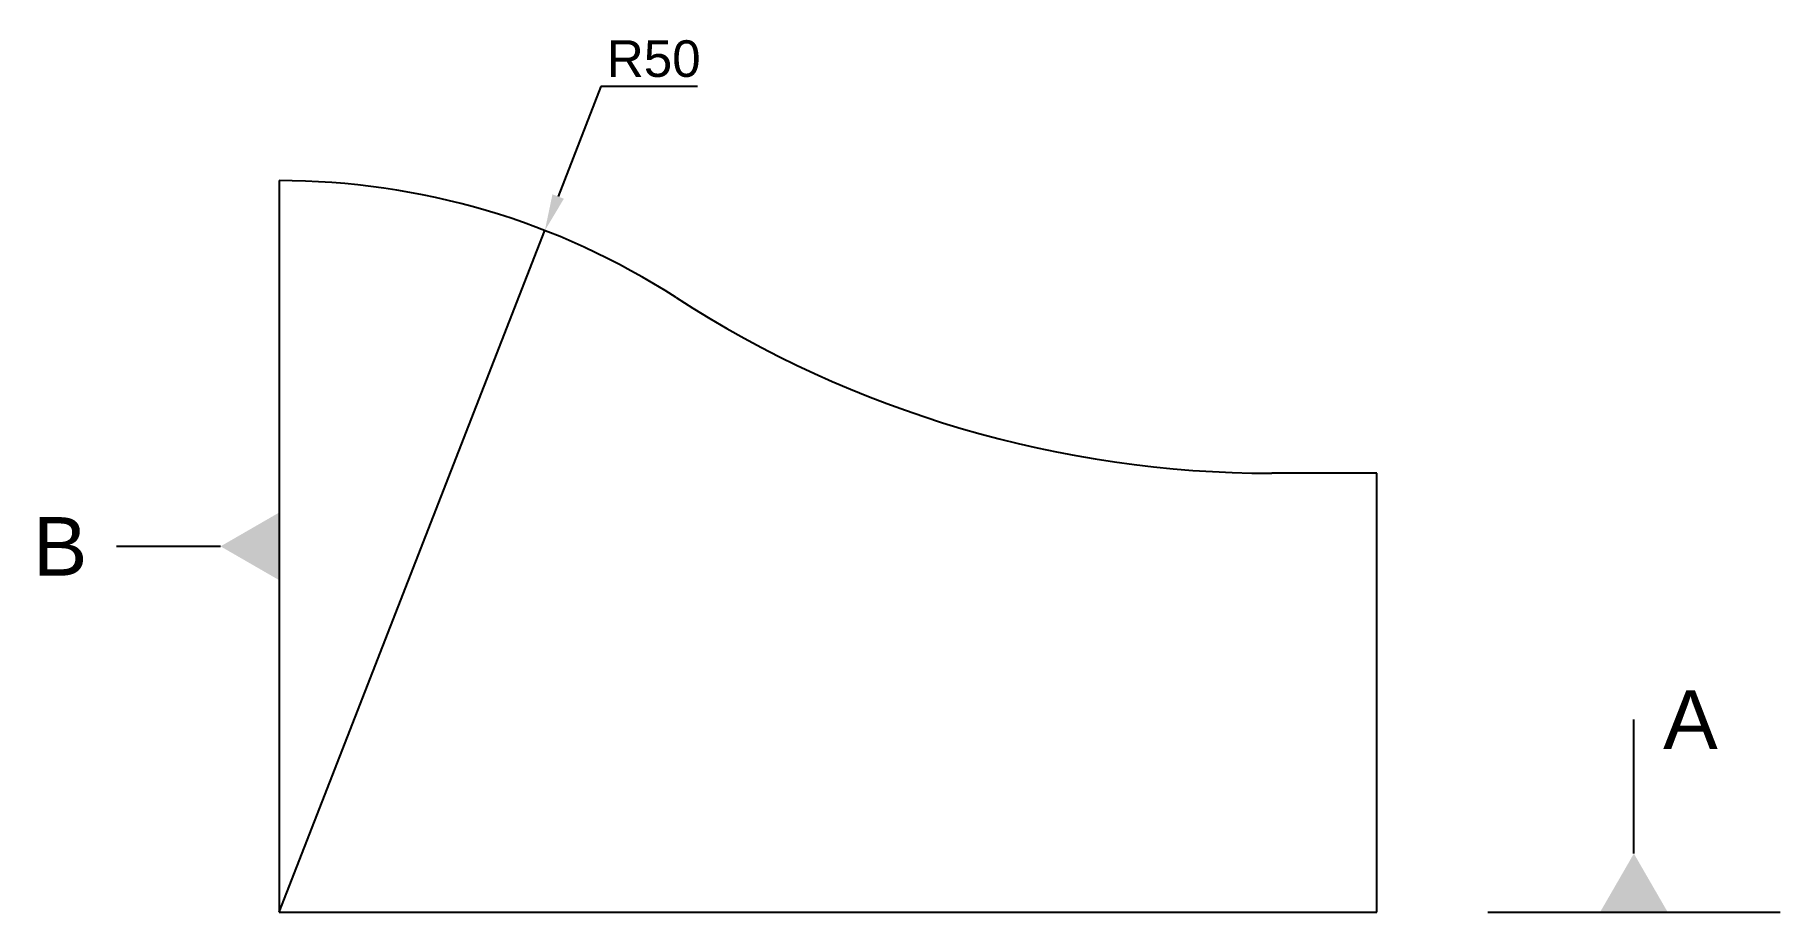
# Model space of a CAD drawing. Header units: millimetres. Extents: x 63 to 183, y 232 to 292.
import ezdxf
from ezdxf import colors
from ezdxf.entities.mleader import LeaderData, LeaderLine
from ezdxf.math import Vec2, Vec3

# ---------------------------------------------------------------- set-up
doc = ezdxf.new("R2010")
doc.units = ezdxf.units.MM
doc.styles.get("Standard").update_dxf_attribs({"font": 'arial.ttf'})
doc.dimstyles.new('ISO-25', dxfattribs={"dimtxt": 2.5, "dimasz": 2.5, "dimexe": 1.25, "dimexo": 0.625, "dimtad": 1, "dimtih": 1, "dimtoh": 1, "dimtxsty": 'Standard', "dimcen": 2.5, "dimadec": 0, "dimazin": 0, "dimtfac": 1, "dimtmove": 0, "dimatfit": 3, "dimfxl": 1, "dimarcsym": 0})

# ---------------------------------------------------------------- blocks, each defined once
blk = doc.blocks.new('_DatumFilled')
at = {"color": 0, "linetype": 'ByBlock'}
blk.add_solid([(0, 0.577), (-1, 0), (0, -0.577)], dxfattribs=at)
blk = doc.blocks.new('*D2')
at = {"color": 0, "lineweight": -2, "transparency": 16777216}
for p, q in [((102.13, 288.31), (99.21, 280.8)), ((108.72, 288.31), (102.13, 288.31)), ((80.14, 231.89), (98.3, 278.47))]:
    blk.add_line(p, q, dxfattribs=at)
at = {"color": 0, "transparency": 16777216}
blk.add_solid([(98.82, 280.95), (99.6, 280.65), (98.3, 278.47)], dxfattribs=at)
at = {"layer": 'Defpoints', "color": 0, "transparency": 16777216}
for p in [(98.3, 278.47), (80.14, 231.89)]:
    blk.add_point(p, dxfattribs=at)
at = {"color": 0, "transparency": 16777216, "insert": (105.74, 290.21), "char_height": 2.5, "attachment_point": 5}
blk.add_mtext('R50', dxfattribs=at)

msp = doc.modelspace()

# ---------------------------------------------------------------- linework, layer by layer
for p, q in [((80.143, 281.888), (80.143, 231.888)), ((155.143, 261.888), (147.966, 261.888)), ((155.143, 231.888), (155.143, 261.888)), ((80.143, 231.888), (155.143, 231.888)), ((162.719, 231.888), (182.697, 231.888))]:
    msp.add_line(p, q)
for centre, radius, start, end in [((80.143, 231.888), 50, 57.14012, 90), ((147.966, 336.888), 75, 237.14012, 270)]:
    msp.add_arc(centre, radius, start, end)

# ---------------------------------------------------------------- dimensions: what is measured, and where the dimension line sits
dim = msp.add_radius_dim(center=(80.143, 231.888), mpoint=(98.3, 278.474), dimstyle='ISO-25')
dim.commit()
dim.dimension.update_dxf_attribs({"geometry": '*D2', "text_midpoint": (105.74, 288.306), "dimtype": 164})

# ---------------------------------------------------------------- leaders
ml = msp.add_multileader_mtext('Standard')
ml.set_content('B', color=256)
ml.set_leader_properties(linetype='ByLayer')
ml.set_arrow_properties(name='DATUMFILLED')
ml.build(insert=Vec2(0, 0))
ml.multileader.update_dxf_attribs({"has_dogleg": 0, "has_text_frame": 1})
ctx = ml.context
ctx.base_point, ctx.plane_origin = Vec3(62.023, 256.888), Vec3(80.143, 256.888)
ctx.text_align_type = 2
notes = []
notes.append((ctx, [(0, (1, 1, 0), (77.044, 256.888), (-1, 0), 8, [(0, [(80.143, 256.888)], 0, [])])]))
ctx.mtext.insert, ctx.mtext.alignment, ctx.mtext.flow_direction = Vec3(67.044, 258.888), 3, 5
ml = msp.add_multileader_mtext('Standard')
ml.set_content('A', color=256)
ml.set_leader_properties(linetype='ByLayer')
ml.set_arrow_properties(name='DATUMFILLED')
ml.build(insert=Vec2(0, 0))
ml.multileader.update_dxf_attribs({"has_dogleg": 0, "has_text_frame": 1})
ctx = ml.context
ctx.base_point, ctx.plane_origin = Vec3(172.708, 245.045), Vec3(172.708, 231.888)
notes.append((ctx, [(0, (1, 1, 0), (164.708, 245.045), (1, 0), 8, [(0, [(172.708, 231.888)], 0, [])])]))
ctx.mtext.insert, ctx.mtext.flow_direction = Vec3(174.708, 247.045), 5
for ctx, leaders in notes:
    for number, flags, end, landing, length, lines in leaders:
        leader = LeaderData()
        leader.index, (leader.has_last_leader_line, leader.has_dogleg_vector, leader.attachment_direction) = number, flags
        leader.last_leader_point, leader.dogleg_vector, leader.dogleg_length = Vec3(end), Vec3(landing), length
        for number, points, colour, breaks in lines:
            line = LeaderLine()
            line.index, line.vertices, line.color, line.breaks = number, Vec3.list(points), colors.encode_raw_color(colour), breaks
            leader.lines.append(line)
        ctx.leaders.append(leader)

doc.saveas('drawing.dxf')
